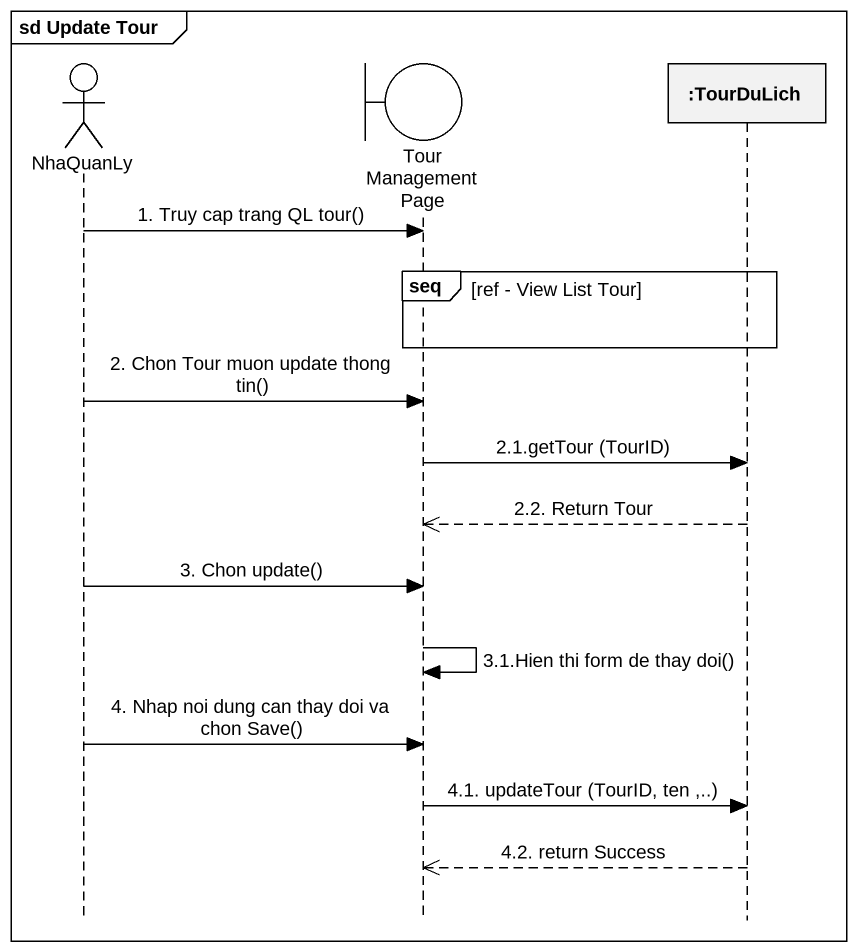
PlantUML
@startuml
mainframe sd Update Tour
hide footbox
actor NhaQuanLy
boundary "Tour Management Page" as Tour_Management_Page
participant ":TourDuLich" as TourDuLich

NhaQuanLy -> Tour_Management_Page : 1. Truy cap trang QL tour()
group seq [ref - View List Tour]
end
NhaQuanLy -> Tour_Management_Page : 2. Chon Tour muon update thong tin()
Tour_Management_Page -> TourDuLich : 2.1.getTour (TourID)
TourDuLich -->> Tour_Management_Page : 2.2. Return Tour
NhaQuanLy -> Tour_Management_Page : 3. Chon update()
Tour_Management_Page -> Tour_Management_Page : 3.1.Hien thi form de thay doi()
NhaQuanLy -> Tour_Management_Page : 4. Nhap noi dung can thay doi va chon Save()
Tour_Management_Page -> TourDuLich : 4.1. updateTour (TourID, ten ,..)
TourDuLich -->> Tour_Management_Page : 4.2. return Success
@enduml
